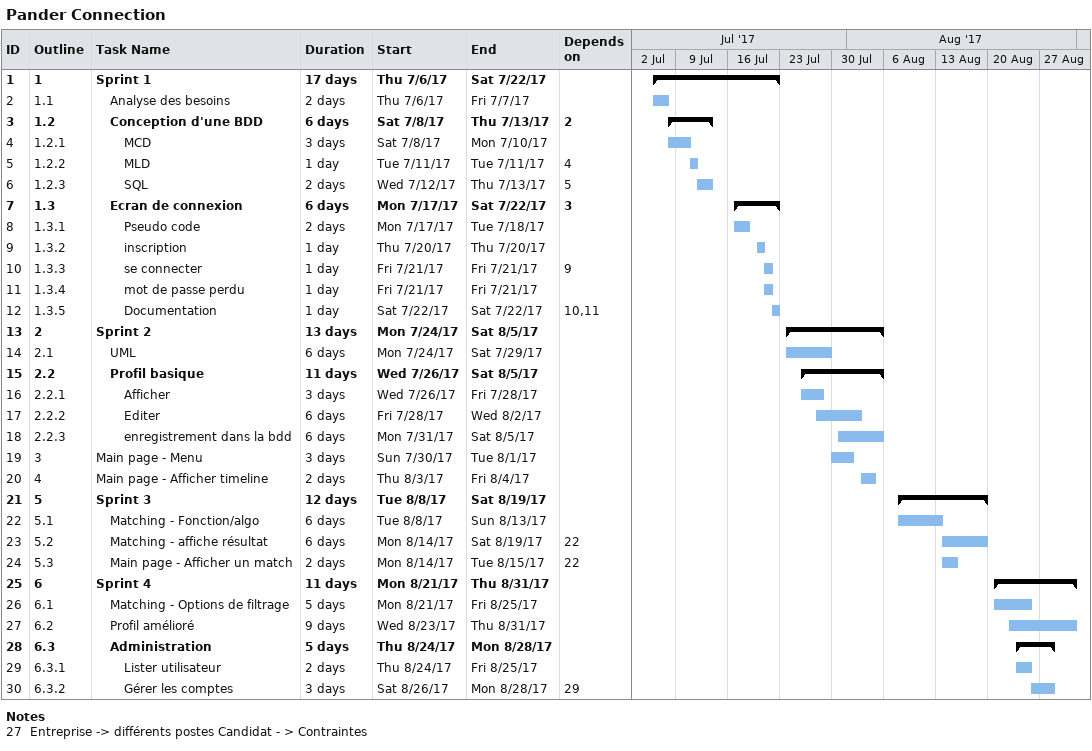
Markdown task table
Pander Connection

| ID | WBS | Task | Duration | Start | Finish | Predecessors |
|---|---|---|---|---|---|---|
| 1 | 1 | **Sprint 1** | 17d | 2017-07-06 | 2017-07-22 |  |
| 2 | 1.1 | Analyse des besoins | 2d | 2017-07-06 | 2017-07-07 |  |
| 3 | 1.2 | **Conception d'une BDD** | 6d | 2017-07-08 | 2017-07-13 | 2 |
| 4 | 1.2.1 | MCD | 3d | 2017-07-08 | 2017-07-10 |  |
| 5 | 1.2.2 | MLD | 1d | 2017-07-11 | 2017-07-11 | 4 |
| 6 | 1.2.3 | SQL | 2d | 2017-07-12 | 2017-07-13 | 5 |
| 7 | 1.3 | **Ecran de connexion** | 6d | 2017-07-17 | 2017-07-22 | 3 |
| 8 | 1.3.1 | Pseudo code | 2d | 2017-07-17 | 2017-07-18 |  |
| 9 | 1.3.2 | inscription | 1d | 2017-07-20 | 2017-07-20 |  |
| 10 | 1.3.3 | se connecter | 1d | 2017-07-21 | 2017-07-21 | 9 |
| 11 | 1.3.4 | mot de passe perdu | 1d | 2017-07-21 | 2017-07-21 |  |
| 12 | 1.3.5 | Documentation | 1d | 2017-07-22 | 2017-07-22 | 10, 11 |
| 13 | 2 | **Sprint 2** | 13d | 2017-07-24 | 2017-08-05 |  |
| 14 | 2.1 | UML | 6d | 2017-07-24 | 2017-07-29 |  |
| 15 | 2.2 | **Profil basique** | 11d | 2017-07-26 | 2017-08-05 |  |
| 16 | 2.2.1 | Afficher | 3d | 2017-07-26 | 2017-07-28 |  |
| 17 | 2.2.2 | Editer | 6d | 2017-07-28 | 2017-08-02 |  |
| 18 | 2.2.3 | enregistrement dans la bdd | 6d | 2017-07-31 | 2017-08-05 |  |
| 19 | 3 | Main page - Menu | 3d | 2017-07-30 | 2017-08-01 |  |
| 20 | 4 | Main page - Afficher timeline | 2d | 2017-08-03 | 2017-08-04 |  |
| 21 | 5 | **Sprint 3** | 12d | 2017-08-08 | 2017-08-19 |  |
| 22 | 5.1 | Matching - Fonction/algo | 6d | 2017-08-08 | 2017-08-13 |  |
| 23 | 5.2 | Matching - affiche résultat | 6d | 2017-08-14 | 2017-08-19 | 22 |
| 24 | 5.3 | Main page - Afficher un match | 2d | 2017-08-14 | 2017-08-15 | 22 |
| 25 | 6 | **Sprint 4** | 11d | 2017-08-21 | 2017-08-31 |  |
| 26 | 6.1 | Matching - Options de filtrage | 5d | 2017-08-21 | 2017-08-25 |  |
| 27 | 6.2 | Profil amélioré | 9d | 2017-08-23 | 2017-08-31 |  |
| 28 | 6.3 | **Administration** | 5d | 2017-08-24 | 2017-08-28 |  |
| 29 | 6.3.1 | Lister utilisateur | 2d | 2017-08-24 | 2017-08-25 |  |
| 30 | 6.3.2 | Gérer les comptes | 3d | 2017-08-26 | 2017-08-28 | 29 |

Notes
- 27: Entreprise -> différents postes Candidat - > Contraintes
